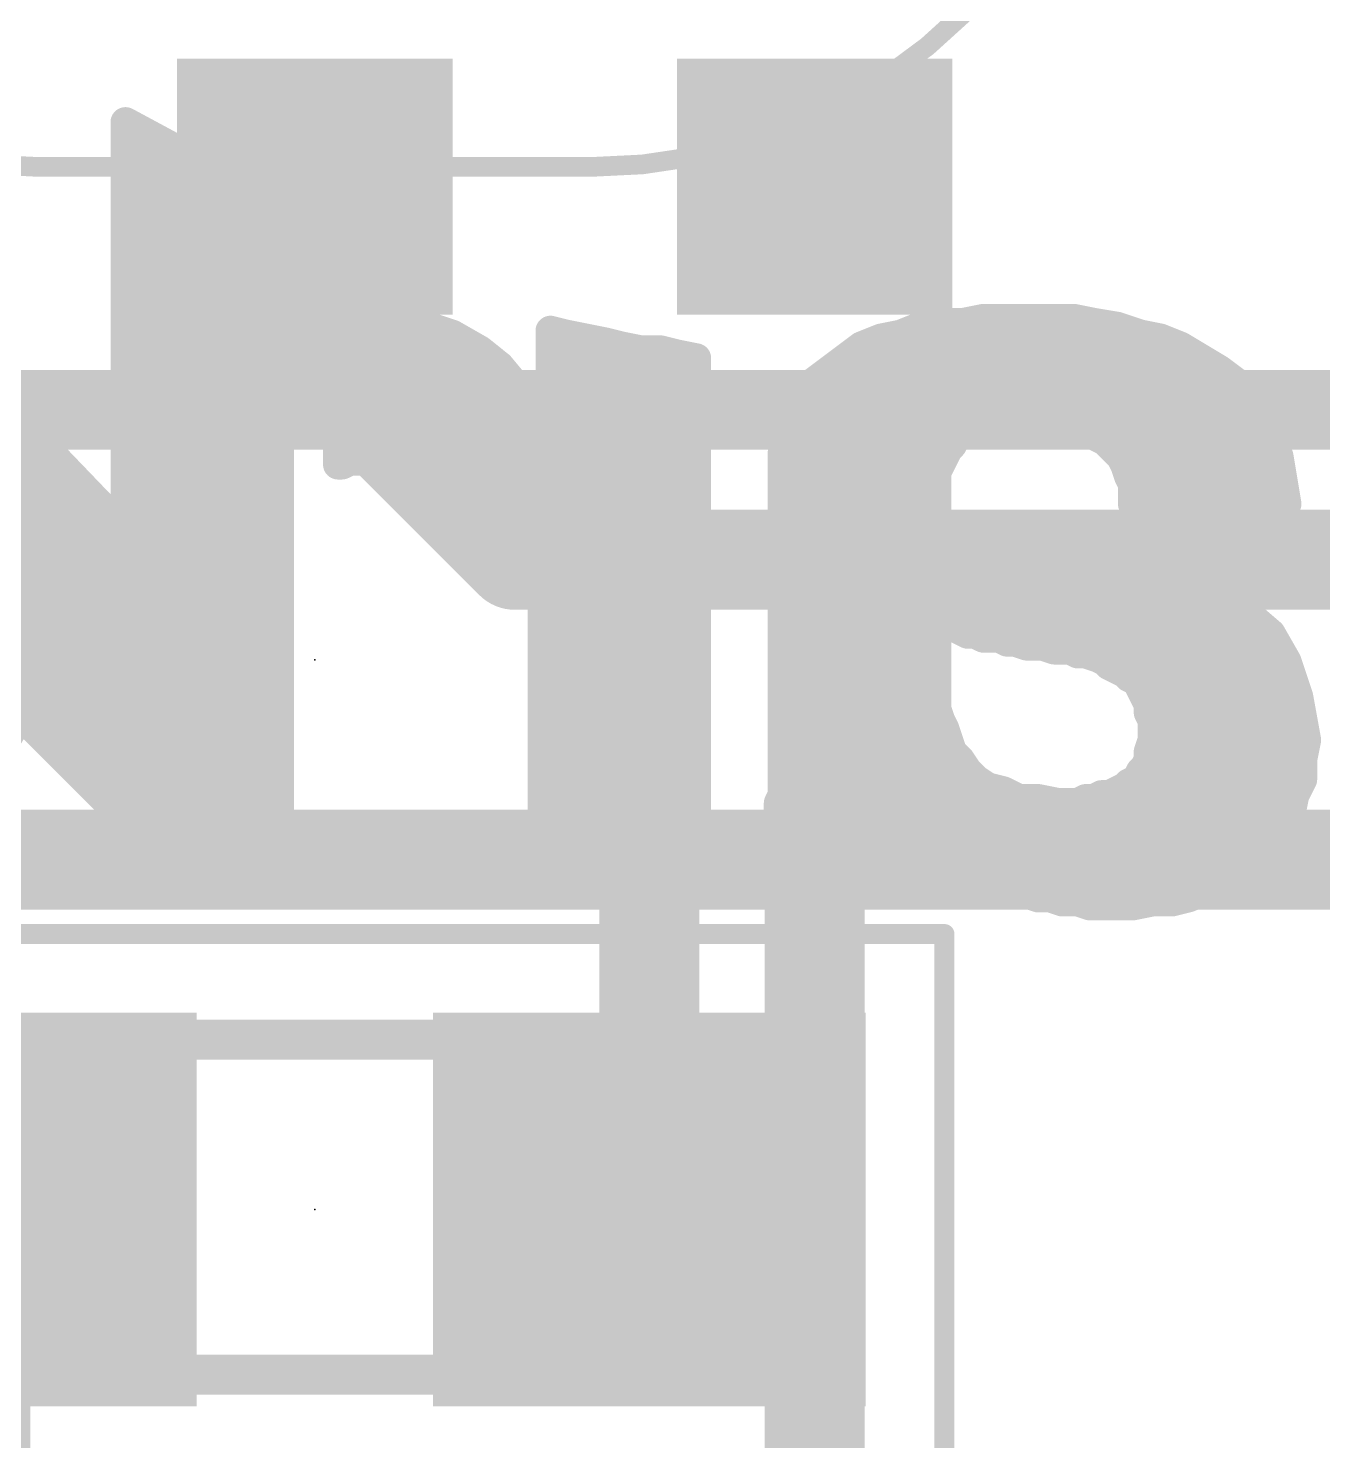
# Model space of a CAD drawing. Extents: x -33 to 53.6, y -18.3 to 32.5.
# Drawn here: x 11.972 to 15.261, y 7.414 to 11.002 of the extents above; entities that cross this region are included whole.
import ezdxf

# ---------------------------------------------------------------- set-up
doc = ezdxf.new("R2010")
doc.units = 0
for name, color, linetype in [('1', 12, 'CONTINUOUS'), ('16', 132, 'CONTINUOUS'), ('21', 41, 'CONTINUOUS'), ('22', 40, 'CONTINUOUS'), ('23', 53, 'CONTINUOUS'), ('24', 53, 'CONTINUOUS'), ('31', 253, 'CONTINUOUS'), ('39', 12, 'CONTINUOUS'), ('51', 53, 'CONTINUOUS')]:
    doc.layers.add(name, color=color, linetype=linetype)

# ---------------------------------------------------------------- blocks, each defined once
blk = doc.blocks.new('RECT')
blk.add_solid([(-0.5, -0.5), (0.5, -0.5), (-0.5, 0.5), (0.5, 0.5)])

msp = doc.modelspace()

# ---------------------------------------------------------------- linework, layer by layer
at = {"layer": '1', "const_width": 0.254}
for points in [[(12.7, 10.6), (12.7, 10.16)], [(12.7, 10.16), (13.208, 9.652)], [(11.43, 9.906), (12.446, 8.89)], [(16.256, 9.652), (13.208, 9.652)], [(12.446, 8.89), (13.55, 8.89)], [(13.55, 8.89), (15.875, 8.89)], [(13.55, 8.001), (13.55, 8.89)], [(11.85, 8.001), (11.85, 6.35)]]:
    msp.add_lwpolyline(points, dxfattribs=at)
at = {"layer": '1', "const_width": 0.127}
for points in [[(12.7635, 10.6, 1), (12.6365, 10.6)], [(12.7449, 10.2049, 1), (12.6551, 10.1151)], [(12.6365, 10.16, 1), (12.7635, 10.16)], [(13.208, 9.7155, 1), (13.208, 9.5885)], [(13.1631, 9.6071, 1), (13.2529, 9.6969)], [(12.446, 8.9535, 1), (12.446, 8.8265)], [(13.55, 8.9535, 1), (13.55, 8.8265)], [(13.6135, 8.89, 1), (13.4865, 8.89)], [(13.55, 8.8265, 1), (13.55, 8.9535)], [(12.4011, 8.8451, 1), (12.4909, 8.9349)], [(11.9135, 8.001, 1), (11.7865, 8.001)], [(13.4865, 8.001, 1), (13.6135, 8.001)]]:
    msp.add_lwpolyline(points, format="xyb", dxfattribs=at)
at = {"layer": '16', "const_width": 0.254}
for points in [[(13.97, 8.89), (6.35, 8.89)], [(19.304, 8.89), (13.97, 8.89)], [(13.97, 1.27), (13.97, 8.89)]]:
    msp.add_lwpolyline(points, dxfattribs=at)
at = {"layer": '16', "const_width": 0.127}
for points in [[(13.97, 8.9535, 1), (13.97, 8.8265)], [(14.0335, 8.89, 1), (13.9065, 8.89)], [(13.97, 8.8265, 1), (13.97, 8.9535)]]:
    msp.add_lwpolyline(points, format="xyb", dxfattribs=at)
at = {"layer": '21', "const_width": 0.2032}
msp.add_lwpolyline([(15.367, 10.033), (10.033, 10.033)], dxfattribs=at)
at = {"layer": '22', "const_width": 0.0762}
for points in [[(12.609, 10.554), (12.219, 10.764)], [(12.219, 10.764), (12.219, 9.724)], [(12.219, 10.7442), (12.2558, 10.7442)], [(12.219, 10.668), (12.3973, 10.668)], [(12.219, 10.5918), (12.5388, 10.5918)], [(12.609, 8.814), (12.609, 10.554)], [(12.219, 10.5156), (12.609, 10.5156)], [(12.219, 10.4394), (12.609, 10.4394)], [(12.219, 10.3632), (12.609, 10.3632)], [(12.219, 10.287), (12.609, 10.287)], [(12.779, 10.264), (12.769, 10.254)], [(12.919, 10.264), (12.779, 10.264)], [(12.989, 10.244), (12.919, 10.264)], [(14.399, 10.264), (14.349, 10.254)], [(14.629, 10.264), (14.399, 10.264)], [(14.679, 10.254), (14.629, 10.264)], [(12.219, 9.724), (11.729, 10.234)], [(12.769, 10.254), (12.759, 10.254)], [(12.759, 10.254), (12.759, 9.894)], [(13.049, 10.224), (12.989, 10.244)], [(13.339, 10.224), (13.299, 10.234)], [(13.299, 10.234), (13.299, 9.964)], [(14.239, 10.244), (14.189, 10.224)], [(14.289, 10.254), (14.239, 10.244)], [(14.349, 10.254), (14.289, 10.254)], [(14.739, 10.244), (14.679, 10.254)], [(14.799, 10.224), (14.739, 10.244)], [(12.219, 10.2108), (12.609, 10.2108)], [(12.759, 10.2108), (13.0721, 10.2108)], [(13.119, 10.184), (13.049, 10.224)], [(13.299, 10.2108), (13.405, 10.2108)], [(13.439, 10.204), (13.339, 10.224)], [(13.479, 10.194), (13.439, 10.204)], [(13.529, 10.184), (13.479, 10.194)], [(14.089, 10.194), (13.969, 10.104)], [(14.139, 10.214), (14.089, 10.194)], [(14.131, 10.2108), (14.857, 10.2108)], [(14.189, 10.224), (14.139, 10.214)], [(14.849, 10.214), (14.799, 10.224)], [(14.899, 10.194), (14.849, 10.214)], [(14.999, 10.134), (14.899, 10.194)], [(13.169, 10.144), (13.119, 10.184)], [(13.579, 10.184), (13.529, 10.184)], [(13.619, 10.174), (13.579, 10.184)], [(13.669, 10.164), (13.619, 10.174)], [(13.669, 8.814), (13.669, 10.164)], [(12.219, 10.1346), (12.609, 10.1346)], [(12.759, 10.1346), (13.1768, 10.1346)], [(13.219, 10.084), (13.169, 10.144)], [(13.299, 10.1346), (13.669, 10.1346)], [(14.0098, 10.1346), (14.998, 10.1346)], [(15.039, 10.104), (14.999, 10.134)], [(13.259, 10.034), (13.219, 10.084)], [(13.969, 10.104), (13.939, 10.064)], [(15.069, 10.064), (15.039, 10.104)], [(12.219, 10.0584), (12.609, 10.0584)], [(12.759, 10.0584), (13.2395, 10.0584)], [(13.299, 10.0584), (13.669, 10.0584)], [(13.939, 10.064), (13.919, 10.024)], [(13.9362, 10.0584), (15.0724, 10.0584)], [(15.099, 10.014), (15.069, 10.064)], [(13.299, 9.964), (13.259, 10.034)], [(13.919, 10.024), (13.899, 9.974)], [(15.129, 9.974), (15.099, 10.014)], [(11.5256, 9.9822), (11.9709, 9.9822)], [(12.219, 9.9822), (12.609, 9.9822)], [(12.759, 9.9822), (13.2886, 9.9822)], [(13.299, 9.9822), (13.669, 9.9822)], [(13.9023, 9.9822), (14.3654, 9.9822)], [(14.329, 9.964), (14.389, 9.994)], [(14.389, 9.994), (14.409, 9.994)], [(14.409, 9.994), (14.429, 10.004)], [(14.429, 10.004), (14.609, 10.004)], [(14.609, 10.004), (14.709, 9.954)], [(14.6526, 9.9822), (15.1229, 9.9822)], [(13.899, 9.974), (13.889, 9.924)], [(14.309, 9.934), (14.319, 9.944)], [(14.319, 9.944), (14.329, 9.964)], [(14.709, 9.954), (14.749, 9.914)], [(15.149, 9.914), (15.129, 9.974)], [(11.6033, 9.906), (12.0441, 9.906)], [(12.219, 9.906), (12.609, 9.906)], [(12.759, 9.906), (13.669, 9.906)], [(12.769, 9.894), (12.789, 9.904)], [(12.789, 9.904), (12.899, 9.904)], [(12.899, 9.904), (12.999, 9.894)], [(13.889, 9.924), (13.889, 9.054)], [(13.889, 9.906), (14.295, 9.906)], [(14.279, 9.874), (14.309, 9.934)], [(14.749, 9.914), (14.759, 9.894)], [(14.753, 9.906), (15.1503, 9.906)], [(15.169, 9.794), (15.149, 9.914)], [(12.759, 9.894), (12.769, 9.894)], [(12.999, 9.894), (13.079, 9.874)], [(13.079, 9.874), (13.149, 9.834)], [(14.279, 9.764), (14.279, 9.874)], [(14.759, 9.894), (14.769, 9.864)], [(13.149, 9.834), (13.199, 9.774)], [(14.769, 9.864), (14.779, 9.844)], [(14.779, 9.844), (14.779, 9.794)], [(11.681, 9.8298), (12.1174, 9.8298)], [(12.219, 9.8298), (12.609, 9.8298)], [(13.1525, 9.8298), (13.669, 9.8298)], [(13.889, 9.8298), (14.279, 9.8298)], [(14.779, 9.8298), (15.163, 9.8298)], [(13.199, 9.774), (13.239, 9.704)], [(14.309, 9.724), (14.279, 9.764)], [(14.779, 9.794), (15.169, 9.794)], [(11.7586, 9.7536), (12.1906, 9.7536)], [(12.219, 9.7536), (12.609, 9.7536)], [(13.2107, 9.7536), (13.669, 9.7536)], [(13.889, 9.7536), (14.2868, 9.7536)], [(14.359, 9.694), (14.309, 9.724)], [(13.239, 9.704), (13.259, 9.634)], [(14.419, 9.674), (14.359, 9.694)], [(11.775, 9.6774), (12.609, 9.6774)], [(13.2466, 9.6774), (13.669, 9.6774)], [(13.889, 9.6774), (14.4088, 9.6774)], [(14.489, 9.654), (14.419, 9.674)], [(14.489, 9.654), (14.439, 9.454)], [(14.439, 9.454), (14.489, 9.654)], [(14.559, 9.644), (14.489, 9.654)], [(13.259, 9.634), (13.279, 9.544)], [(14.739, 9.624), (14.559, 9.644)], [(14.659, 9.414), (14.739, 9.624)], [(14.739, 9.624), (14.659, 9.414)], [(14.829, 9.614), (14.739, 9.624)], [(11.7251, 9.6012), (12.609, 9.6012)], [(13.2663, 9.6012), (13.669, 9.6012)], [(13.889, 9.6012), (14.4758, 9.6012)], [(14.4758, 9.6012), (14.7303, 9.6012)], [(14.7303, 9.6012), (14.8802, 9.6012)], [(14.909, 9.594), (14.829, 9.614)], [(14.989, 9.564), (14.909, 9.594)], [(13.279, 9.544), (13.279, 8.814)], [(15.059, 9.524), (14.989, 9.564)], [(11.6751, 9.525), (12.609, 9.525)], [(13.279, 9.525), (13.669, 9.525)], [(13.889, 9.525), (14.4568, 9.525)], [(14.4568, 9.525), (14.7013, 9.525)], [(14.7013, 9.525), (15.0573, 9.525)], [(15.129, 9.464), (15.059, 9.524)], [(14.279, 9.274), (14.279, 9.504)], [(14.279, 9.504), (14.299, 9.484)], [(14.299, 9.484), (14.319, 9.484)], [(14.319, 9.484), (14.359, 9.464)], [(11.6251, 9.4488), (12.609, 9.4488)], [(11.679, 8.814), (12.069, 9.444)], [(12.069, 9.444), (12.219, 9.304)], [(13.279, 9.4488), (13.669, 9.4488)], [(13.889, 9.4488), (14.279, 9.4488)], [(14.359, 9.464), (14.379, 9.464)], [(14.379, 9.464), (14.399, 9.454)], [(14.399, 9.454), (14.439, 9.454)], [(14.439, 9.454), (14.459, 9.444)], [(14.4494, 9.4488), (14.6723, 9.4488)], [(14.459, 9.444), (14.479, 9.444)], [(14.479, 9.444), (14.509, 9.434)], [(14.6723, 9.4488), (15.1377, 9.4488)], [(15.169, 9.394), (15.129, 9.464)], [(14.509, 9.434), (14.549, 9.434)], [(14.549, 9.434), (14.579, 9.424)], [(14.579, 9.424), (14.619, 9.424)], [(14.619, 9.424), (14.639, 9.414)], [(14.639, 9.414), (14.659, 9.414)], [(14.659, 9.414), (14.689, 9.404)], [(14.689, 9.404), (14.709, 9.394)], [(11.5752, 9.3726), (12.0248, 9.3726)], [(12.1455, 9.3726), (12.609, 9.3726)], [(13.279, 9.3726), (13.669, 9.3726)], [(13.889, 9.3726), (14.279, 9.3726)], [(14.709, 9.394), (14.719, 9.384)], [(14.719, 9.384), (14.759, 9.364)], [(14.7418, 9.3726), (15.1761, 9.3726)], [(15.199, 9.304), (15.169, 9.394)], [(14.759, 9.364), (14.769, 9.354)], [(14.769, 9.354), (14.789, 9.344)], [(14.789, 9.344), (14.819, 9.284)], [(11.5252, 9.2964), (11.9776, 9.2964)], [(12.219, 9.304), (12.219, 8.814)], [(12.219, 9.2964), (12.609, 9.2964)], [(13.279, 9.2964), (13.669, 9.2964)], [(13.889, 9.2964), (14.279, 9.2964)], [(14.8128, 9.2964), (15.2004, 9.2964)], [(15.219, 9.194), (15.199, 9.304)], [(14.289, 9.244), (14.279, 9.274)], [(14.819, 9.284), (14.819, 9.264)], [(14.819, 9.264), (14.829, 9.244)], [(14.299, 9.224), (14.289, 9.244)], [(14.319, 9.164), (14.299, 9.224)], [(14.829, 9.244), (14.829, 9.194)], [(12.219, 9.2202), (12.609, 9.2202)], [(13.279, 9.2202), (13.669, 9.2202)], [(13.889, 9.2202), (14.3003, 9.2202)], [(14.829, 9.194), (14.819, 9.164)], [(14.829, 9.2202), (15.2142, 9.2202)], [(15.209, 9.144), (15.219, 9.194)], [(14.339, 9.144), (14.319, 9.164)], [(14.819, 9.164), (14.819, 9.144)], [(12.219, 9.144), (12.609, 9.144)], [(13.279, 9.144), (13.669, 9.144)], [(13.889, 9.144), (14.339, 9.144)], [(14.359, 9.114), (14.339, 9.144)], [(14.379, 9.094), (14.359, 9.114)], [(14.799, 9.114), (14.789, 9.094)], [(14.809, 9.124), (14.799, 9.114)], [(14.819, 9.144), (14.809, 9.124)], [(14.819, 9.144), (15.209, 9.144)], [(15.209, 9.094), (15.209, 9.144)], [(14.409, 9.074), (14.379, 9.094)], [(14.769, 9.084), (14.759, 9.074)], [(14.789, 9.094), (14.769, 9.084)], [(15.189, 9.054), (15.209, 9.094)], [(12.219, 9.0678), (12.609, 9.0678)], [(13.279, 9.0678), (13.669, 9.0678)], [(13.889, 9.054), (13.879, 9.034)], [(13.889, 9.0678), (14.4338, 9.0678)], [(14.449, 9.064), (14.409, 9.074)], [(14.489, 9.044), (14.449, 9.064)], [(14.539, 9.044), (14.489, 9.044)], [(14.589, 9.034), (14.539, 9.044)], [(14.659, 9.044), (14.639, 9.034)], [(14.679, 9.044), (14.659, 9.044)], [(14.699, 9.054), (14.679, 9.044)], [(14.719, 9.054), (14.699, 9.054)], [(14.759, 9.074), (14.719, 9.054)], [(14.7466, 9.0678), (15.1959, 9.0678)], [(15.179, 9.004), (15.189, 9.054)], [(13.879, 9.034), (13.879, 8.944)], [(14.639, 9.034), (14.589, 9.034)], [(12.219, 8.9916), (12.609, 8.9916)], [(13.279, 8.9916), (13.669, 8.9916)], [(13.879, 8.9916), (15.1707, 8.9916)], [(15.129, 8.934), (15.159, 8.974)], [(15.159, 8.974), (15.179, 9.004)], [(13.879, 8.944), (13.869, 8.924)], [(14.259, 8.894), (14.259, 8.954)], [(14.259, 8.954), (14.279, 8.924)], [(15.109, 8.904), (15.129, 8.934)], [(12.219, 8.9154), (12.609, 8.9154)], [(13.279, 8.9154), (13.669, 8.9154)], [(13.869, 8.904), (13.859, 8.884)], [(13.869, 8.924), (13.869, 8.904)], [(13.869, 8.9154), (14.259, 8.9154)], [(14.279, 8.924), (14.309, 8.904)], [(14.2919, 8.9154), (15.1166, 8.9154)], [(14.309, 8.904), (14.329, 8.884)], [(15.079, 8.874), (15.109, 8.904)], [(13.859, 8.884), (13.859, 8.854)], [(14.249, 8.884), (14.259, 8.894)], [(14.249, 8.854), (14.249, 8.884)], [(14.329, 8.884), (14.359, 8.864)], [(14.359, 8.864), (14.389, 8.854)], [(15.039, 8.854), (15.079, 8.874)], [(12.219, 8.8392), (12.609, 8.8392)], [(13.279, 8.8392), (13.669, 8.8392)], [(13.849, 8.834), (13.839, 8.824)], [(13.859, 8.854), (13.849, 8.834)], [(13.8516, 8.8392), (14.239, 8.8392)], [(14.229, 8.824), (14.239, 8.834)], [(14.239, 8.844), (14.249, 8.854)], [(14.239, 8.834), (14.239, 8.844)], [(14.389, 8.854), (14.419, 8.834)], [(14.4112, 8.8392), (15.0168, 8.8392)], [(14.419, 8.834), (14.539, 8.794)], [(14.969, 8.814), (15.009, 8.834)], [(15.009, 8.834), (15.039, 8.854)], [(12.219, 8.814), (12.609, 8.814)], [(13.279, 8.814), (13.669, 8.814)], [(13.839, 8.824), (13.839, 8.814)], [(13.839, 8.814), (14.229, 8.814)], [(14.229, 8.814), (14.229, 8.824)], [(14.539, 8.794), (14.569, 8.794)], [(14.569, 8.794), (14.599, 8.784)], [(14.879, 8.784), (14.919, 8.794)], [(14.919, 8.794), (14.969, 8.814)], [(14.599, 8.784), (14.639, 8.784)], [(14.639, 8.784), (14.669, 8.774)], [(14.669, 8.774), (14.779, 8.774)], [(14.779, 8.774), (14.829, 8.784)], [(14.829, 8.784), (14.879, 8.784)]]:
    msp.add_lwpolyline(points, dxfattribs=at)
at = {"layer": '22', "const_width": 0.0381}
for points in [[(12.228, 10.7808, 1), (12.21, 10.7472)], [(12.2381, 10.764, 1), (12.2, 10.764)], [(12.219, 10.7633, 1), (12.219, 10.7252)], [(12.2558, 10.7252, 1), (12.2558, 10.7633)], [(12.219, 10.6871, 1), (12.219, 10.649)], [(12.3973, 10.649, 1), (12.3973, 10.6871)], [(12.219, 10.6109, 1), (12.219, 10.5728)], [(12.5388, 10.5728, 1), (12.5388, 10.6109)], [(12.628, 10.554, 1), (12.5899, 10.554)], [(12.6, 10.5372, 1), (12.618, 10.5708)], [(12.219, 10.5347, 1), (12.219, 10.4966)], [(12.609, 10.4966, 1), (12.609, 10.5347)], [(12.219, 10.4585, 1), (12.219, 10.4204)], [(12.609, 10.4204, 1), (12.609, 10.4585)], [(12.219, 10.3823, 1), (12.219, 10.3442)], [(12.609, 10.3442, 1), (12.609, 10.3823)], [(12.219, 10.3061, 1), (12.219, 10.268)], [(12.609, 10.268, 1), (12.609, 10.3061)], [(12.779, 10.2831, 1), (12.779, 10.245)], [(12.7925, 10.2505, 1), (12.7655, 10.2775)], [(12.9242, 10.2823, 1), (12.9138, 10.2457)], [(12.919, 10.245, 1), (12.919, 10.2831)], [(14.399, 10.2831, 1), (14.399, 10.245)], [(14.4027, 10.2453, 1), (14.3953, 10.2827)], [(14.6327, 10.2827, 1), (14.6253, 10.2453)], [(14.629, 10.245, 1), (14.629, 10.2831)], [(12.759, 10.2731, 1), (12.759, 10.235)], [(12.7781, 10.254, 1), (12.74, 10.254)], [(12.7555, 10.2675, 1), (12.7825, 10.2405)], [(12.769, 10.235, 1), (12.769, 10.2731)], [(12.995, 10.2621, 1), (12.983, 10.2259)], [(12.9838, 10.2257, 1), (12.9942, 10.2623)], [(13.3036, 10.2525, 1), (13.2944, 10.2155)], [(13.3181, 10.234, 1), (13.28, 10.234)], [(14.2353, 10.2627, 1), (14.2427, 10.2253)], [(14.2461, 10.2263, 1), (14.2319, 10.2617)], [(14.289, 10.2731, 1), (14.289, 10.235)], [(14.2927, 10.2353, 1), (14.2853, 10.2727)], [(14.3453, 10.2727, 1), (14.3527, 10.2353)], [(14.349, 10.235, 1), (14.349, 10.2731)], [(14.6821, 10.2728, 1), (14.6759, 10.2352)], [(14.6753, 10.2353, 1), (14.6827, 10.2727)], [(14.745, 10.2621, 1), (14.733, 10.2259)], [(14.7359, 10.2252, 1), (14.7421, 10.2628)], [(12.219, 10.2299, 1), (12.219, 10.1918)], [(12.609, 10.1918, 1), (12.609, 10.2299)], [(12.759, 10.2299, 1), (12.759, 10.1918)], [(13.0585, 10.2405, 1), (13.0395, 10.2075)], [(13.043, 10.2059, 1), (13.055, 10.2421)], [(13.0721, 10.1918, 1), (13.0721, 10.2299)], [(13.299, 10.2299, 1), (13.299, 10.1918)], [(13.3427, 10.2427, 1), (13.3353, 10.2053)], [(13.3344, 10.2055, 1), (13.3436, 10.2425)], [(13.405, 10.1918, 1), (13.405, 10.2299)], [(13.4436, 10.2225, 1), (13.4344, 10.1855)], [(13.4353, 10.1853, 1), (13.4427, 10.2227)], [(13.4827, 10.2127, 1), (13.4753, 10.1753)], [(13.4744, 10.1755, 1), (13.4836, 10.2125)], [(14.0819, 10.2117, 1), (14.0961, 10.1763)], [(14.1004, 10.1788, 1), (14.0776, 10.2092)], [(14.131, 10.2299, 1), (14.131, 10.1918)], [(14.1353, 10.2327, 1), (14.1427, 10.1953)], [(14.1461, 10.1963, 1), (14.1319, 10.2317)], [(14.1819, 10.2417, 1), (14.1961, 10.2063)], [(14.1927, 10.2053, 1), (14.1853, 10.2427)], [(14.8027, 10.2427, 1), (14.7953, 10.2053)], [(14.793, 10.2059, 1), (14.805, 10.2421)], [(14.8561, 10.2317, 1), (14.8419, 10.1963)], [(14.8453, 10.1953, 1), (14.8527, 10.2327)], [(14.857, 10.1918, 1), (14.857, 10.2299)], [(14.9088, 10.2103, 1), (14.8892, 10.1777)], [(14.8919, 10.1763, 1), (14.9061, 10.2117)], [(13.1309, 10.1989, 1), (13.1071, 10.1691)], [(13.1095, 10.1675, 1), (13.1285, 10.2005)], [(13.529, 10.2031, 1), (13.529, 10.165)], [(13.5253, 10.1653, 1), (13.5327, 10.2027)], [(13.5836, 10.2025, 1), (13.5744, 10.1655)], [(13.579, 10.165, 1), (13.579, 10.2031)], [(13.6227, 10.1927, 1), (13.6153, 10.1553)], [(13.6144, 10.1555, 1), (13.6236, 10.1925)], [(13.6881, 10.164, 1), (13.65, 10.164)], [(13.6653, 10.1453, 1), (13.6727, 10.1827)], [(12.219, 10.1537, 1), (12.219, 10.1156)], [(12.609, 10.1156, 1), (12.609, 10.1537)], [(12.759, 10.1537, 1), (12.759, 10.1156)], [(13.1836, 10.1562, 1), (13.1544, 10.1318)], [(13.1571, 10.1291, 1), (13.1809, 10.1589)], [(13.1768, 10.1156, 1), (13.1768, 10.1537)], [(13.299, 10.1537, 1), (13.299, 10.1156)], [(13.669, 10.1156, 1), (13.669, 10.1537)], [(14.0098, 10.1537, 1), (14.0098, 10.1156)], [(15.0104, 10.1492, 1), (14.9876, 10.1188)], [(14.9892, 10.1177, 1), (15.0088, 10.1503)], [(14.998, 10.1156, 1), (14.998, 10.1537)], [(13.2339, 10.0959, 1), (13.2041, 10.0721)], [(13.9576, 10.1192, 1), (13.9804, 10.0888)], [(13.9842, 10.0926, 1), (13.9538, 10.1154)], [(15.0542, 10.1154, 1), (15.0238, 10.0926)], [(15.0276, 10.0888, 1), (15.0504, 10.1192)], [(12.219, 10.0775, 1), (12.219, 10.0394)], [(12.609, 10.0394, 1), (12.609, 10.0775)], [(12.759, 10.0775, 1), (12.759, 10.0394)], [(13.2044, 10.0718, 1), (13.2336, 10.0962)], [(13.2395, 10.0394, 1), (13.2395, 10.0775)], [(13.299, 10.0775, 1), (13.299, 10.0394)], [(13.669, 10.0394, 1), (13.669, 10.0775)], [(13.9362, 10.0775, 1), (13.9362, 10.0394)], [(13.9238, 10.0754, 1), (13.9542, 10.0526)], [(13.956, 10.0555, 1), (13.922, 10.0725)], [(15.0853, 10.0738, 1), (15.0527, 10.0542)], [(15.0538, 10.0526, 1), (15.0842, 10.0754)], [(15.0724, 10.0394, 1), (15.0724, 10.0775)], [(13.2755, 10.0435, 1), (13.2425, 10.0245)], [(13.2441, 10.0221, 1), (13.2739, 10.0459)], [(13.902, 10.0325, 1), (13.936, 10.0155)], [(13.9367, 10.0169, 1), (13.9013, 10.0311)], [(15.1142, 10.0254, 1), (15.0838, 10.0026)], [(11.9709, 9.9632, 1), (11.9709, 10.0013)], [(12.219, 10.0013, 1), (12.219, 9.9632)], [(12.609, 9.9632, 1), (12.609, 10.0013)], [(12.759, 10.0013, 1), (12.759, 9.9632)], [(13.299, 10.0013, 1), (13.299, 9.9632)], [(13.2886, 9.9632, 1), (13.2886, 10.0013)], [(13.669, 9.9632, 1), (13.669, 10.0013)], [(13.9023, 10.0013, 1), (13.9023, 9.9632)], [(14.3654, 9.9632, 1), (14.3654, 10.0013)], [(14.389, 10.013, 1), (14.389, 9.9749)], [(14.3975, 9.977, 1), (14.3805, 10.011)], [(14.4005, 10.011, 1), (14.4175, 9.977)], [(14.409, 9.9749, 1), (14.409, 10.013)], [(14.429, 10.0231, 1), (14.429, 9.985)], [(14.4375, 9.987, 1), (14.4205, 10.021)], [(14.6175, 10.021, 1), (14.6005, 9.987)], [(14.609, 9.985, 1), (14.609, 10.0231)], [(14.6526, 10.0013, 1), (14.6526, 9.9632)], [(15.0827, 10.0042, 1), (15.1153, 10.0238)], [(15.1229, 9.9632, 1), (15.1229, 10.0013)], [(13.28, 9.964, 1), (13.3181, 9.964)], [(13.2825, 9.9545, 1), (13.3155, 9.9735)], [(13.8813, 9.9811, 1), (13.9167, 9.9669)], [(13.9177, 9.9703, 1), (13.8803, 9.9777)], [(14.3325, 9.9305, 1), (14.3055, 9.9575)], [(14.3205, 9.981, 1), (14.3375, 9.947)], [(14.346, 9.9555, 1), (14.312, 9.9725)], [(14.7225, 9.9675, 1), (14.6955, 9.9405)], [(14.7005, 9.937, 1), (14.7175, 9.971)], [(15.1471, 9.98, 1), (15.1109, 9.968)], [(15.1138, 9.9626, 1), (15.1442, 9.9854)], [(12.0441, 9.887, 1), (12.0441, 9.9251)], [(12.219, 9.9251, 1), (12.219, 9.887)], [(12.609, 9.887, 1), (12.609, 9.9251)], [(12.759, 9.9251, 1), (12.759, 9.887)], [(12.789, 9.923, 1), (12.789, 9.8849)], [(12.7975, 9.887, 1), (12.7805, 9.921)], [(12.9009, 9.923, 1), (12.8971, 9.885)], [(12.899, 9.8849, 1), (12.899, 9.923)], [(13.669, 9.887, 1), (13.669, 9.9251)], [(13.9081, 9.924, 1), (13.87, 9.924)], [(13.8703, 9.9277, 1), (13.9077, 9.9203)], [(13.889, 9.9251, 1), (13.889, 9.887)], [(14.2955, 9.9475, 1), (14.3225, 9.9205)], [(14.326, 9.9255, 1), (14.292, 9.9425)], [(14.295, 9.887, 1), (14.295, 9.9251)], [(14.302, 9.9525, 1), (14.336, 9.9355)], [(14.766, 9.9225, 1), (14.732, 9.9055)], [(14.753, 9.9251, 1), (14.753, 9.887)], [(14.7355, 9.9005, 1), (14.7625, 9.9275)], [(15.1678, 9.9171, 1), (15.1302, 9.9109)], [(15.1503, 9.887, 1), (15.1503, 9.9251)], [(12.759, 9.9131, 1), (12.759, 9.875)], [(12.74, 9.894, 1), (12.7781, 9.894)], [(12.7605, 9.911, 1), (12.7775, 9.877)], [(12.769, 9.875, 1), (12.769, 9.9131)], [(13.0036, 9.9125, 1), (12.9944, 9.8755)], [(12.9971, 9.875, 1), (13.0009, 9.913)], [(13.0885, 9.8905, 1), (13.0695, 9.8575)], [(13.0744, 9.8555, 1), (13.0836, 9.8925)], [(14.298, 9.874, 1), (14.2599, 9.874)], [(14.7771, 9.9, 1), (14.7409, 9.888)], [(14.742, 9.8855, 1), (14.776, 9.9025)], [(15.1309, 9.908, 1), (15.1671, 9.92)], [(13.1636, 9.8462, 1), (13.1344, 9.8218)], [(13.1395, 9.8175, 1), (13.1585, 9.8505)], [(14.262, 9.8825, 1), (14.296, 9.8655)], [(14.786, 9.8725, 1), (14.752, 9.8555)], [(14.7509, 9.858, 1), (14.7871, 9.87)], [(14.798, 9.844, 1), (14.7599, 9.844)], [(14.762, 9.8355, 1), (14.796, 9.8525)], [(12.1174, 9.8108, 1), (12.1174, 9.8489)], [(12.219, 9.8489, 1), (12.219, 9.8108)], [(12.609, 9.8108, 1), (12.609, 9.8489)], [(13.1525, 9.8489, 1), (13.1525, 9.8108)], [(13.669, 9.8108, 1), (13.669, 9.8489)], [(13.889, 9.8489, 1), (13.889, 9.8108)], [(14.279, 9.8108, 1), (14.279, 9.8489)], [(14.779, 9.8489, 1), (14.779, 9.8108)], [(15.163, 9.8108, 1), (15.163, 9.8489)], [(13.2155, 9.7835, 1), (13.1825, 9.7645)], [(13.1844, 9.7618, 1), (13.2136, 9.7862)], [(14.2942, 9.7754, 1), (14.2638, 9.7526)], [(14.779, 9.8131, 1), (14.779, 9.775)], [(14.7599, 9.794, 1), (14.798, 9.794)], [(15.1502, 9.7909, 1), (15.1878, 9.7971)], [(15.169, 9.775, 1), (15.169, 9.8131)], [(12.1906, 9.7346, 1), (12.1906, 9.7727)], [(12.219, 9.7727, 1), (12.219, 9.7346)], [(12.609, 9.7346, 1), (12.609, 9.7727)], [(13.2107, 9.7727, 1), (13.2107, 9.7346)], [(13.669, 9.7346, 1), (13.669, 9.7727)], [(13.889, 9.7727, 1), (13.889, 9.7346)], [(14.2599, 9.764, 1), (14.298, 9.764)], [(14.2868, 9.7346, 1), (14.2868, 9.7727)], [(14.3188, 9.7403, 1), (14.2992, 9.7077)], [(12.2, 9.724, 1), (12.2381, 9.724)], [(12.2053, 9.7108, 1), (12.2327, 9.7372)], [(13.2573, 9.7092, 1), (13.2207, 9.6988)], [(13.2225, 9.6945, 1), (13.2555, 9.7135)], [(14.2938, 9.7126, 1), (14.3242, 9.7354)], [(14.365, 9.7121, 1), (14.353, 9.6759)], [(14.3492, 9.6777, 1), (14.3688, 9.7103)], [(12.609, 9.6584, 1), (12.609, 9.6965)], [(13.2466, 9.6965, 1), (13.2466, 9.6584)], [(13.669, 9.6584, 1), (13.669, 9.6965)], [(13.889, 9.6965, 1), (13.889, 9.6584)], [(14.4242, 9.6923, 1), (14.4138, 9.6557)], [(14.4088, 9.6584, 1), (14.4088, 9.6965)], [(14.413, 9.6559, 1), (14.425, 9.6921)], [(14.4917, 9.6729, 1), (14.4863, 9.6351)], [(14.5075, 9.6494, 1), (14.4705, 9.6586)], [(14.5075, 9.6494, 1), (14.4705, 9.6586)], [(14.4838, 9.6357, 1), (14.4942, 9.6723)], [(13.2776, 9.6381, 1), (13.2404, 9.6299)], [(13.2407, 9.6288, 1), (13.2773, 9.6392)], [(14.5611, 9.6629, 1), (14.5569, 9.6251)], [(14.5563, 9.6251, 1), (14.5617, 9.6629)], [(14.7411, 9.6429, 1), (14.7369, 9.6051)], [(14.7568, 9.6172, 1), (14.7212, 9.6308)], [(14.7568, 9.6172, 1), (14.7212, 9.6308)], [(14.7369, 9.6051, 1), (14.7411, 9.6429)], [(12.609, 9.5822, 1), (12.609, 9.6203)], [(13.2663, 9.6203, 1), (13.2663, 9.5822)], [(13.669, 9.5822, 1), (13.669, 9.6203)], [(13.889, 9.6203, 1), (13.889, 9.5822)], [(14.4758, 9.6203, 1), (14.4758, 9.5822)], [(14.4758, 9.5822, 1), (14.4758, 9.6203)], [(14.7303, 9.6203, 1), (14.7303, 9.5822)], [(14.7303, 9.5822, 1), (14.7303, 9.6203)], [(14.8336, 9.6325, 1), (14.8244, 9.5955)], [(14.8269, 9.5951, 1), (14.8311, 9.6329)], [(14.8802, 9.5822, 1), (14.8802, 9.6203)], [(14.9157, 9.6118, 1), (14.9023, 9.5762)], [(14.9044, 9.5755, 1), (14.9136, 9.6125)], [(13.298, 9.544, 1), (13.2599, 9.544)], [(14.9985, 9.5805, 1), (14.9795, 9.5475)], [(14.9823, 9.5462, 1), (14.9957, 9.5818)], [(12.609, 9.506, 1), (12.609, 9.5441)], [(13.279, 9.5441, 1), (13.279, 9.506)], [(13.2604, 9.5399, 1), (13.2976, 9.5481)], [(13.669, 9.506, 1), (13.669, 9.5441)], [(13.889, 9.5441, 1), (13.889, 9.506)], [(14.4568, 9.5441, 1), (14.4568, 9.506)], [(14.4568, 9.506, 1), (14.4568, 9.5441)], [(14.7013, 9.5441, 1), (14.7013, 9.506)], [(14.7013, 9.506, 1), (14.7013, 9.5441)], [(15.0714, 9.5385, 1), (15.0466, 9.5095)], [(15.0495, 9.5075, 1), (15.0685, 9.5405)], [(15.0573, 9.506, 1), (15.0573, 9.5441)], [(14.298, 9.504, 1), (14.2599, 9.504)], [(14.2925, 9.5175, 1), (14.2655, 9.4905)], [(14.299, 9.503, 1), (14.299, 9.4649)], [(14.2855, 9.4705, 1), (14.3125, 9.4975)], [(14.3275, 9.501, 1), (14.3105, 9.467)], [(14.319, 9.4649, 1), (14.319, 9.503)], [(12.082, 9.4579, 1), (12.056, 9.4301)], [(12.0852, 9.434, 1), (12.0528, 9.454)], [(12.609, 9.4298, 1), (12.609, 9.4679)], [(13.279, 9.4679, 1), (13.279, 9.4298)], [(13.669, 9.4298, 1), (13.669, 9.4679)], [(13.889, 9.4679, 1), (13.889, 9.4298)], [(14.279, 9.4298, 1), (14.279, 9.4679)], [(14.359, 9.4831, 1), (14.359, 9.445)], [(14.3505, 9.447, 1), (14.3675, 9.481)], [(14.3875, 9.481, 1), (14.3705, 9.447)], [(14.379, 9.445, 1), (14.379, 9.4831)], [(14.399, 9.4731, 1), (14.399, 9.435)], [(14.3905, 9.437, 1), (14.4075, 9.471)], [(14.4475, 9.471, 1), (14.4305, 9.437)], [(14.4205, 9.4586, 1), (14.4575, 9.4494)], [(14.4205, 9.4586, 1), (14.4575, 9.4494)], [(14.4494, 9.4679, 1), (14.4494, 9.4298)], [(14.439, 9.435, 1), (14.439, 9.4731)], [(14.459, 9.4631, 1), (14.459, 9.425)], [(14.4505, 9.427, 1), (14.4675, 9.461)], [(14.485, 9.4621, 1), (14.473, 9.4259)], [(14.479, 9.425, 1), (14.479, 9.4631)], [(14.6723, 9.4679, 1), (14.6723, 9.4298)], [(14.6723, 9.4298, 1), (14.6723, 9.4679)], [(15.1455, 9.4735, 1), (15.1125, 9.4545)], [(15.1166, 9.4495, 1), (15.1414, 9.4785)], [(15.1377, 9.4298, 1), (15.1377, 9.4679)], [(14.509, 9.4531, 1), (14.509, 9.415)], [(14.503, 9.4159, 1), (14.515, 9.4521)], [(14.555, 9.4521, 1), (14.543, 9.4159)], [(14.549, 9.415, 1), (14.549, 9.4531)], [(14.579, 9.4431, 1), (14.579, 9.405)], [(14.573, 9.4059, 1), (14.585, 9.4421)], [(14.6275, 9.441, 1), (14.6105, 9.407)], [(14.619, 9.405, 1), (14.619, 9.4431)], [(14.639, 9.433, 1), (14.639, 9.3949)], [(14.6305, 9.397, 1), (14.6475, 9.431)], [(14.665, 9.4321, 1), (14.653, 9.3959)], [(14.6412, 9.4208, 1), (14.6768, 9.4072)], [(14.6412, 9.4208, 1), (14.6768, 9.4072)], [(14.659, 9.3949, 1), (14.659, 9.433)], [(14.6975, 9.421, 1), (14.6805, 9.387)], [(14.683, 9.3859, 1), (14.695, 9.4221)], [(12.0248, 9.3536, 1), (12.0248, 9.3917)], [(12.1455, 9.3917, 1), (12.1455, 9.3536)], [(12.609, 9.3536, 1), (12.609, 9.3917)], [(13.279, 9.3917, 1), (13.279, 9.3536)], [(13.669, 9.3536, 1), (13.669, 9.3917)], [(13.889, 9.3917, 1), (13.889, 9.3536)], [(14.279, 9.3536, 1), (14.279, 9.3917)], [(14.7225, 9.4075, 1), (14.6955, 9.3805)], [(14.7275, 9.401, 1), (14.7105, 9.367)], [(14.7005, 9.377, 1), (14.7175, 9.411)], [(14.7055, 9.3705, 1), (14.7325, 9.3975)], [(14.7418, 9.3917, 1), (14.7418, 9.3536)], [(15.1871, 9.4, 1), (15.1509, 9.388)], [(15.1525, 9.3845, 1), (15.1855, 9.4035)], [(15.1761, 9.3536, 1), (15.1761, 9.3917)], [(14.7725, 9.3775, 1), (14.7455, 9.3505)], [(14.7775, 9.371, 1), (14.7605, 9.337)], [(14.7505, 9.347, 1), (14.7675, 9.381)], [(14.7555, 9.3405, 1), (14.7825, 9.3675)], [(14.806, 9.3525, 1), (14.772, 9.3355)], [(14.7805, 9.327, 1), (14.7975, 9.361)], [(11.9776, 9.2774, 1), (11.9776, 9.3155)], [(12.2381, 9.304, 1), (12.2, 9.304)], [(12.219, 9.3155, 1), (12.219, 9.2774)], [(12.206, 9.2901, 1), (12.232, 9.3179)], [(12.609, 9.2774, 1), (12.609, 9.3155)], [(13.279, 9.3155, 1), (13.279, 9.2774)], [(13.669, 9.2774, 1), (13.669, 9.3155)], [(13.889, 9.3155, 1), (13.889, 9.2774)], [(14.279, 9.2774, 1), (14.279, 9.3155)], [(14.8128, 9.3155, 1), (14.8128, 9.2774)], [(15.2177, 9.3074, 1), (15.1803, 9.3006)], [(15.2004, 9.2774, 1), (15.2004, 9.3155)], [(14.2971, 9.28, 1), (14.2609, 9.268)], [(14.836, 9.2725, 1), (14.802, 9.2555)], [(14.8381, 9.284, 1), (14.8, 9.284)], [(14.802, 9.2755, 1), (14.836, 9.2925)], [(15.1809, 9.298, 1), (15.2171, 9.31)], [(14.2599, 9.274, 1), (14.298, 9.274)], [(14.306, 9.2525, 1), (14.272, 9.2355)], [(14.2709, 9.238, 1), (14.3071, 9.25)], [(14.3171, 9.23, 1), (14.2809, 9.218)], [(14.8, 9.264, 1), (14.8381, 9.264)], [(14.8481, 9.244, 1), (14.81, 9.244)], [(14.812, 9.2355, 1), (14.846, 9.2525)], [(12.219, 9.2393, 1), (12.219, 9.2012)], [(12.609, 9.2012, 1), (12.609, 9.2393)], [(13.279, 9.2393, 1), (13.279, 9.2012)], [(13.669, 9.2012, 1), (13.669, 9.2393)], [(13.889, 9.2393, 1), (13.889, 9.2012)], [(14.282, 9.2155, 1), (14.316, 9.2325)], [(14.3003, 9.2012, 1), (14.3003, 9.2393)], [(14.829, 9.2393, 1), (14.829, 9.2012)], [(14.8471, 9.188, 1), (14.8109, 9.2)], [(15.2377, 9.1903, 1), (15.2003, 9.1977)], [(15.2142, 9.2012, 1), (15.2142, 9.2393)], [(14.3325, 9.1775, 1), (14.3055, 9.1505)], [(14.3009, 9.158, 1), (14.3371, 9.17)], [(14.8009, 9.17, 1), (14.8371, 9.158)], [(14.8381, 9.164, 1), (14.8, 9.164)], [(14.81, 9.194, 1), (14.8481, 9.194)], [(15.2003, 9.1906, 1), (15.2377, 9.1974)], [(12.219, 9.1631, 1), (12.219, 9.125)], [(12.609, 9.125, 1), (12.609, 9.1631)], [(13.279, 9.1631, 1), (13.279, 9.125)], [(13.669, 9.125, 1), (13.669, 9.1631)], [(13.889, 9.1631, 1), (13.889, 9.125)], [(14.3549, 9.1546, 1), (14.3231, 9.1334)], [(14.3255, 9.1305, 1), (14.3525, 9.1575)], [(14.339, 9.125, 1), (14.339, 9.1631)], [(14.3725, 9.1275, 1), (14.3455, 9.1005)], [(14.816, 9.1055, 1), (14.782, 9.1225)], [(14.792, 9.1325, 1), (14.826, 9.1155)], [(14.8225, 9.1105, 1), (14.7955, 9.1375)], [(14.819, 9.1631, 1), (14.819, 9.125)], [(14.8, 9.144, 1), (14.8381, 9.144)], [(14.836, 9.1355, 1), (14.802, 9.1525)], [(15.2281, 9.144, 1), (15.19, 9.144)], [(15.1903, 9.1477, 1), (15.2277, 9.1403)], [(15.209, 9.125, 1), (15.209, 9.1631)], [(14.3431, 9.1034, 1), (14.3749, 9.1246)], [(14.3896, 9.1099, 1), (14.3684, 9.0781)], [(14.3655, 9.0805, 1), (14.3925, 9.1075)], [(14.7605, 9.101, 1), (14.7775, 9.067)], [(14.7825, 9.0705, 1), (14.7555, 9.0975)], [(14.772, 9.1025, 1), (14.806, 9.0855)], [(14.7855, 9.1275, 1), (14.8125, 9.1005)], [(14.7975, 9.077, 1), (14.7805, 9.111)], [(15.226, 9.0855, 1), (15.192, 9.1025)], [(12.219, 9.0869, 1), (12.219, 9.0488)], [(12.609, 9.0488, 1), (12.609, 9.0869)], [(13.279, 9.0869, 1), (13.279, 9.0488)], [(13.669, 9.0488, 1), (13.669, 9.0869)], [(13.889, 9.0869, 1), (13.889, 9.0488)], [(13.906, 9.0455, 1), (13.872, 9.0625)], [(14.4136, 9.0925, 1), (14.4044, 9.0555)], [(14.3984, 9.0581, 1), (14.4196, 9.0899)], [(14.4575, 9.081, 1), (14.4405, 9.047)], [(14.4338, 9.0488, 1), (14.4338, 9.0869)], [(14.4444, 9.0455, 1), (14.4536, 9.0825)], [(14.489, 9.0631, 1), (14.489, 9.025)], [(14.4805, 9.027, 1), (14.4975, 9.061)], [(14.5427, 9.0627, 1), (14.5353, 9.0253)], [(14.539, 9.025, 1), (14.539, 9.0631)], [(14.659, 9.0631, 1), (14.659, 9.025)], [(14.6675, 9.027, 1), (14.6505, 9.061)], [(14.6705, 9.061, 1), (14.6875, 9.027)], [(14.679, 9.025, 1), (14.679, 9.0631)], [(14.699, 9.0731, 1), (14.699, 9.035)], [(14.7075, 9.037, 1), (14.6905, 9.071)], [(14.7105, 9.071, 1), (14.7275, 9.037)], [(14.719, 9.035, 1), (14.719, 9.0731)], [(14.7466, 9.0869, 1), (14.7466, 9.0488)], [(14.7455, 9.0875, 1), (14.7725, 9.0605)], [(14.7675, 9.057, 1), (14.7505, 9.091)], [(15.172, 9.0625, 1), (15.206, 9.0455)], [(15.2077, 9.0503, 1), (15.1703, 9.0577)], [(15.19, 9.094, 1), (15.2281, 9.094)], [(15.1959, 9.0488, 1), (15.1959, 9.0869)], [(13.8981, 9.034, 1), (13.86, 9.034)], [(13.862, 9.0425, 1), (13.896, 9.0255)], [(13.87, 9.054, 1), (13.9081, 9.054)], [(14.589, 9.0531, 1), (14.589, 9.015)], [(14.5853, 9.0153, 1), (14.5927, 9.0527)], [(14.6305, 9.051, 1), (14.6475, 9.017)], [(14.639, 9.015, 1), (14.639, 9.0531)], [(12.219, 9.0107, 1), (12.219, 8.9726)], [(12.609, 8.9726, 1), (12.609, 9.0107)], [(13.279, 9.0107, 1), (13.279, 8.9726)], [(13.669, 8.9726, 1), (13.669, 9.0107)], [(13.879, 9.0107, 1), (13.879, 8.9726)], [(15.1742, 8.9626, 1), (15.1438, 8.9854)], [(15.1603, 9.0077, 1), (15.1977, 9.0003)], [(15.1949, 8.9934, 1), (15.1631, 9.0146)], [(15.1707, 8.9726, 1), (15.1707, 9.0107)], [(13.896, 8.9355, 1), (13.862, 8.9525)], [(14.2749, 8.9646, 1), (14.2431, 8.9434)], [(14.2781, 8.954, 1), (14.24, 8.954)], [(15.1449, 8.9234, 1), (15.1131, 8.9446)], [(15.1431, 8.9846, 1), (15.1749, 8.9634)], [(12.219, 8.9345, 1), (12.219, 8.8963)], [(12.609, 8.8963, 1), (12.609, 8.9345)], [(13.279, 8.9345, 1), (13.279, 8.8963)], [(13.669, 8.8963, 1), (13.669, 8.9345)], [(13.869, 8.9345, 1), (13.869, 8.8963)], [(13.8881, 8.924, 1), (13.85, 8.924)], [(13.852, 8.9325, 1), (13.886, 8.9155)], [(13.886, 8.8955, 1), (13.852, 8.9125)], [(13.86, 8.944, 1), (13.8981, 8.944)], [(14.259, 8.8963, 1), (14.259, 8.9345)], [(14.2896, 8.9399, 1), (14.2684, 8.9081)], [(14.2631, 8.9134, 1), (14.2949, 8.9346)], [(14.2919, 8.9345, 1), (14.2919, 8.8963)], [(14.3225, 8.9175, 1), (14.2955, 8.8905)], [(14.2984, 8.8881, 1), (14.3196, 8.9199)], [(15.1225, 8.8905, 1), (15.0955, 8.9175)], [(15.1138, 8.9454, 1), (15.1442, 8.9226)], [(15.1166, 8.8963, 1), (15.1166, 8.9345)], [(13.878, 8.884, 1), (13.8399, 8.884)], [(13.842, 8.8925, 1), (13.876, 8.8755)], [(13.85, 8.904, 1), (13.8881, 8.904)], [(14.2355, 8.8975, 1), (14.2625, 8.8705)], [(14.2681, 8.884, 1), (14.23, 8.884)], [(14.24, 8.894, 1), (14.2781, 8.894)], [(14.2725, 8.8805, 1), (14.2455, 8.9075)], [(14.3396, 8.8999, 1), (14.3184, 8.8681)], [(14.3155, 8.8705, 1), (14.3425, 8.8975)], [(14.365, 8.8821, 1), (14.353, 8.8459)], [(15.0655, 8.8875, 1), (15.0925, 8.8605)], [(15.0875, 8.857, 1), (15.0705, 8.891)], [(15.0931, 8.9146, 1), (15.1249, 8.8934)], [(12.219, 8.8582, 1), (12.219, 8.8201)], [(12.609, 8.8201, 1), (12.609, 8.8582)], [(13.279, 8.8582, 1), (13.279, 8.8201)], [(13.669, 8.8201, 1), (13.669, 8.8582)], [(13.8516, 8.8582, 1), (13.8516, 8.8201)], [(13.8625, 8.8205, 1), (13.8355, 8.8475)], [(13.8399, 8.854, 1), (13.878, 8.854)], [(13.876, 8.8455, 1), (13.842, 8.8625)], [(14.2255, 8.8575, 1), (14.2525, 8.8305)], [(14.2581, 8.844, 1), (14.22, 8.844)], [(14.2525, 8.8205, 1), (14.2255, 8.8475)], [(14.23, 8.854, 1), (14.2681, 8.854)], [(14.2625, 8.8405, 1), (14.2355, 8.8675)], [(14.239, 8.8201, 1), (14.239, 8.8582)], [(14.3484, 8.8481, 1), (14.3696, 8.8799)], [(14.3996, 8.8699, 1), (14.3784, 8.8381)], [(14.383, 8.8359, 1), (14.395, 8.8721)], [(14.4112, 8.8582, 1), (14.4112, 8.8201)], [(14.425, 8.8521, 1), (14.413, 8.8159)], [(14.4084, 8.8181, 1), (14.4296, 8.8499)], [(14.9984, 8.8499, 1), (15.0196, 8.8181)], [(15.0175, 8.817, 1), (15.0005, 8.851)], [(15.0168, 8.8201, 1), (15.0168, 8.8582)], [(15.0305, 8.871, 1), (15.0475, 8.837)], [(15.0496, 8.8381, 1), (15.0284, 8.8699)], [(12.219, 8.8331, 1), (12.219, 8.795)], [(12.2, 8.814, 1), (12.2381, 8.814)], [(12.5899, 8.814, 1), (12.628, 8.814)], [(12.609, 8.795, 1), (12.609, 8.8331)], [(13.279, 8.8331, 1), (13.279, 8.795)], [(13.2599, 8.814, 1), (13.298, 8.814)], [(13.65, 8.814, 1), (13.6881, 8.814)], [(13.669, 8.795, 1), (13.669, 8.8331)], [(13.8255, 8.8375, 1), (13.8525, 8.8105)], [(13.839, 8.8331, 1), (13.839, 8.795)], [(13.8581, 8.824, 1), (13.82, 8.824)], [(13.82, 8.814, 1), (13.8581, 8.814)], [(13.832, 8.8425, 1), (13.866, 8.8255)], [(14.2155, 8.8375, 1), (14.2425, 8.8105)], [(14.2481, 8.824, 1), (14.21, 8.824)], [(14.21, 8.814, 1), (14.2481, 8.814)], [(14.22, 8.834, 1), (14.2581, 8.834)], [(14.229, 8.795, 1), (14.229, 8.8331)], [(14.539, 8.8131, 1), (14.539, 8.775)], [(14.533, 8.7759, 1), (14.545, 8.8121)], [(14.575, 8.8121, 1), (14.563, 8.7759)], [(14.569, 8.775, 1), (14.569, 8.8131)], [(14.9119, 8.8117, 1), (14.9261, 8.7763)], [(14.9236, 8.7755, 1), (14.9144, 8.8125)], [(14.9605, 8.831, 1), (14.9775, 8.797)], [(14.9761, 8.7963, 1), (14.9619, 8.8317)], [(14.599, 8.8031, 1), (14.599, 8.765)], [(14.593, 8.7659, 1), (14.605, 8.8021)], [(14.645, 8.8021, 1), (14.633, 8.7659)], [(14.639, 8.765, 1), (14.639, 8.8031)], [(14.669, 8.7931, 1), (14.669, 8.755)], [(14.663, 8.7559, 1), (14.675, 8.7921)], [(14.7753, 8.7927, 1), (14.7827, 8.7553)], [(14.779, 8.755, 1), (14.779, 8.7931)], [(14.829, 8.8031, 1), (14.829, 8.765)], [(14.8327, 8.7653, 1), (14.8253, 8.8027)], [(14.8744, 8.8025, 1), (14.8836, 8.7655)], [(14.879, 8.765, 1), (14.879, 8.8031)]]:
    msp.add_lwpolyline(points, format="xyb", dxfattribs=at)
at = {"layer": '23'}
msp.add_point((12.7, 8.001), dxfattribs=at)
at = {"layer": '24'}
msp.add_point((12.7, 9.398), dxfattribs=at)
at = {"layer": '39', "const_width": 0.0508}
for points in [[(11.1, 8.701), (14.3, 8.701)], [(14.3, 8.701), (14.3, 7.301)]]:
    msp.add_lwpolyline(points, dxfattribs=at)
at = {"layer": '39', "const_width": 0.0254}
for points in [[(14.3127, 8.701, 1), (14.2873, 8.701)], [(14.3, 8.6883, 1), (14.3, 8.7137)]]:
    msp.add_lwpolyline(points, format="xyb", dxfattribs=at)
at = {"layer": '51'}
for points, const_width in [([(10.65, 12, 0.4142), (12, 10.65)], 0.05), ([(13.4, 10.65, 0.4142), (14.75, 12)], 0.05), ([(12, 10.6625, 1), (12, 10.6375)], 0.025), ([(12, 10.6375, 1), (12, 10.6625)], 0.025), ([(13.4, 10.6625, 1), (13.4, 10.6375)], 0.025), ([(13.4, 10.6375, 1), (13.4, 10.6625)], 0.025), ([(12.344, 8.4584, 1), (12.344, 8.4076)], 0.0508), ([(13.056, 8.4076, 1), (13.056, 8.4584)], 0.0508), ([(12.344, 7.6074, 1), (12.344, 7.5566)], 0.0508), ([(13.056, 7.5566, 1), (13.056, 7.6074)], 0.0508)]:
    msp.add_lwpolyline(points, format="xyb", dxfattribs=dict(at, const_width=const_width))
for points, const_width in [([(13.4, 10.65), (12, 10.65)], 0.05), ([(12.344, 8.433), (13.056, 8.433)], 0.1016), ([(12.344, 7.582), (13.056, 7.582)], 0.1016)]:
    msp.add_lwpolyline(points, dxfattribs=dict(at, const_width=const_width))

# ---------------------------------------------------------------- block references
at = {"layer": '1', "xscale": 0.65, "yscale": 0.7, "rotation": 270}
for p in [(12.7, 10.6), (13.97, 10.6)]:
    msp.add_blockref('RECT', p, dxfattribs=at)
at = {"layer": '1', "xscale": 1.1}
for p in [(11.85, 8.001), (13.55, 8.001)]:
    msp.add_blockref('RECT', p, dxfattribs=at)
at = {"layer": '31', "xscale": 0.65, "yscale": 0.7, "rotation": 270}
for p in [(12.7, 10.6), (13.97, 10.6)]:
    msp.add_blockref('RECT', p, dxfattribs=at)
at = {"layer": '31', "xscale": 1.1}
for p in [(11.85, 8.001), (13.55, 8.001)]:
    msp.add_blockref('RECT', p, dxfattribs=at)
at = {"layer": '51', "xscale": 0.5001, "yscale": 0.95}
for p in [(12.1119, 8.0061), (13.2803, 8.0061)]:
    msp.add_blockref('RECT', p, dxfattribs=at)

doc.saveas('drawing.dxf')
